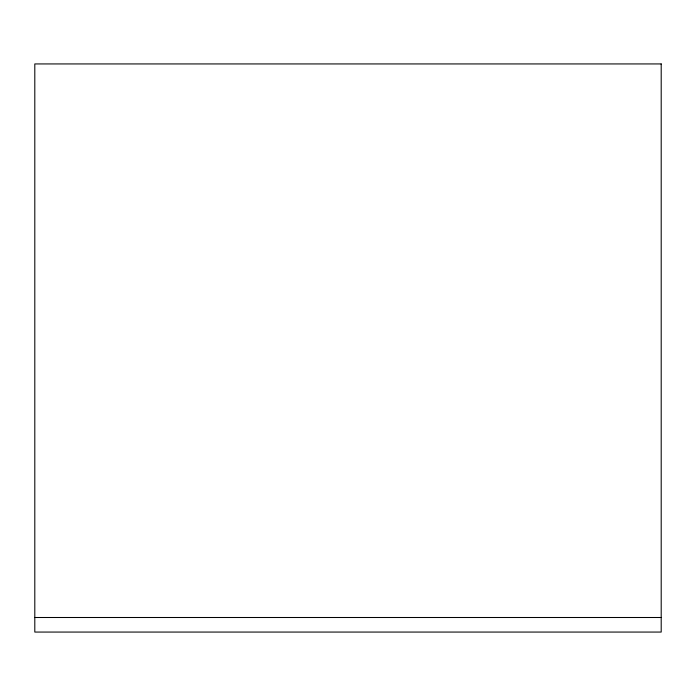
<?xml version="1.0" encoding="UTF-8"?>
<svg xmlns="http://www.w3.org/2000/svg" width="696" height="696" viewBox="0 0 696 696"><rect width="100%" height="100%" fill="white"/><g stroke="black" fill="none" stroke-linecap="round" stroke-linejoin="round"><path stroke-width="1.04" d="M34.8 617.5L661.2 617.5M661.2 63.936L34.8 63.936L34.8 632.064L661.2 632.064L661.2 63.936"/></g></svg>
